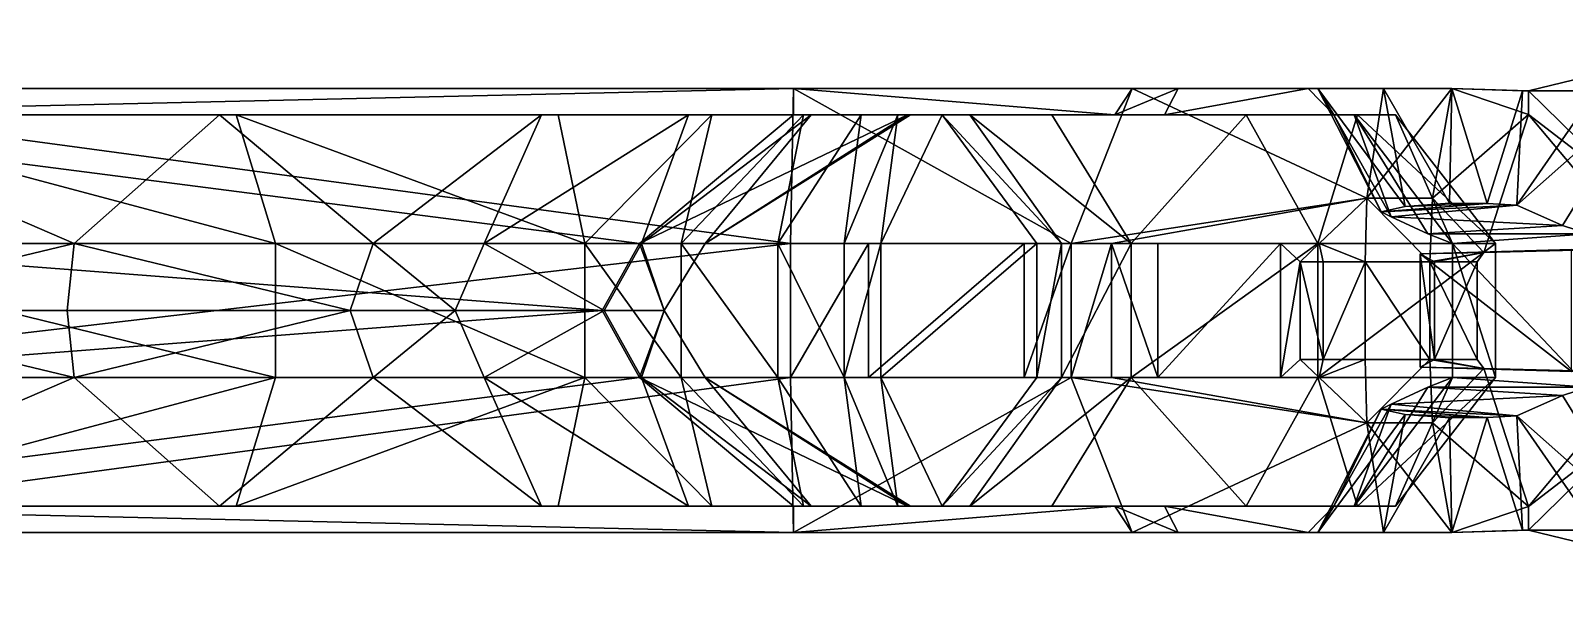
# Model space of a CAD drawing. Extents: x -4.92 to 4.89, y -0.62 to 0.62.
# Drawn here: x -3.84 to -2.76, y -0.197 to 0.197 of the extents above; entities that cross this region are included whole.
import ezdxf

# ---------------------------------------------------------------- set-up
doc = ezdxf.new("R2010")
doc.units = 0

msp = doc.modelspace()

# ---------------------------------------------------------------- linework, layer by layer
for points in [[(-2.738, 0.1548, 0.4859), (-2.7857, 0.1548, 0.5463), (-2.6116, 0.1971, 0.5463)], [(-2.6116, 0.1971, 0.5463), (-2.7857, 0.1548, 0.5463), (-2.7065, 0.0773, 0.6502)], [(-3.3029, 0.1563, 0.4656), (-4.1133, 0.1379, 0.4505), (-4.1133, 0.1563, 0.4656)], [(-4.1133, 0.1563, 0.4656), (-3.305, 0.0472, 0.5995), (-3.3029, 0.1563, 0.4656)], [(-3.3029, 0.1563, 0.4656), (-3.3029, 0.1379, 0.4505), (-4.1133, 0.1379, 0.4505)], [(-4.1133, 0.1563, 0.4656), (-4.1129, 0.0472, 0.5966), (-3.305, 0.0472, 0.5995)], [(-3.3029, 0.1563, 0.4656), (-3.305, 0.0472, 0.5995), (-3.1074, 0.0472, 0.6305)], [(-3.0767, 0.1379, 0.4523), (-3.3029, 0.1563, 0.4656), (-3.0646, 0.1563, 0.4674)], [(-3.3029, 0.1563, 0.4656), (-3.1074, 0.0472, 0.6305), (-3.0646, 0.1563, 0.4674)], [(-3.0767, 0.1379, 0.4523), (-3.3029, 0.1379, 0.4505), (-3.3029, 0.1563, 0.4656)], [(-2.8994, 0.0792, 0.5866), (-3.0646, 0.1563, 0.4674), (-3.1074, 0.0472, 0.6305)], [(-3.0767, 0.1379, 0.4523), (-3.0323, 0.1563, 0.4109), (-3.0418, 0.1379, 0.3968)], [(-3.0767, 0.1379, 0.4523), (-3.0646, 0.1563, 0.4674), (-3.0323, 0.1563, 0.4109)], [(-2.934, 0.1563, 0.4684), (-3.0323, 0.1563, 0.4109), (-3.0646, 0.1563, 0.4674)], [(-2.8994, 0.0792, 0.5866), (-2.8877, 0.1563, 0.5241), (-3.0646, 0.1563, 0.4674)], [(-2.8877, 0.1563, 0.5241), (-2.934, 0.1563, 0.4684), (-3.0646, 0.1563, 0.4674)], [(-3.0418, 0.1379, 0.3968), (-2.9407, 0.1563, 0.4126), (-2.9227, 0.1379, 0.3999)], [(-3.0418, 0.1379, 0.3968), (-3.0323, 0.1563, 0.4109), (-2.9407, 0.1563, 0.4126)], [(-2.934, 0.1563, 0.4684), (-2.9407, 0.1563, 0.4126), (-3.0323, 0.1563, 0.4109)], [(-2.9407, 0.1563, 0.4126), (-2.934, 0.1563, 0.4684), (-2.9227, 0.1379, 0.3999)], [(-2.934, 0.1563, 0.4684), (-2.8724, 0.0732, 0.4656), (-2.8893, 0.0694, 0.4352)], [(-2.934, 0.1563, 0.4684), (-2.8877, 0.1563, 0.5241), (-2.8724, 0.0732, 0.4656)], [(-2.9227, 0.1379, 0.3999), (-2.934, 0.1563, 0.4684), (-2.8893, 0.0694, 0.4352)], [(-2.8396, 0.1563, 0.5353), (-2.8994, 0.0792, 0.5866), (-2.8531, 0.0792, 0.6038)], [(-2.8396, 0.1563, 0.5353), (-2.8877, 0.1563, 0.5241), (-2.8994, 0.0792, 0.5866)], [(-2.8413, 0.0755, 0.4812), (-2.8877, 0.1563, 0.5241), (-2.8396, 0.1563, 0.5353)], [(-2.8413, 0.0755, 0.4812), (-2.8724, 0.0732, 0.4656), (-2.8877, 0.1563, 0.5241)], [(-2.7857, 0.1381, 0.5579), (-2.8396, 0.1563, 0.5353), (-2.8531, 0.0792, 0.6038)], [(-2.8396, 0.1563, 0.5353), (-2.8148, 0.0754, 0.4764), (-2.8413, 0.0755, 0.4812)], [(-2.7898, 0.1548, 0.5249), (-2.8396, 0.1563, 0.5353), (-2.7857, 0.1548, 0.5463)], [(-2.8396, 0.1563, 0.5353), (-2.7898, 0.1548, 0.5249), (-2.8148, 0.0754, 0.4764)], [(-2.7857, 0.1381, 0.5579), (-2.7857, 0.1548, 0.5463), (-2.8396, 0.1563, 0.5353)], [(-2.7939, 0.0743, 0.4629), (-2.8148, 0.0754, 0.4764), (-2.7898, 0.1548, 0.5249)], [(-2.7939, 0.0743, 0.4629), (-2.7898, 0.1548, 0.5249), (-2.738, 0.1548, 0.4859)], [(-2.703, 0.1548, 0.3491), (-2.7939, 0.0743, 0.4629), (-2.738, 0.1548, 0.4859)], [(-2.703, 0.1548, 0.3491), (-2.7617, 0.0599, 0.3299), (-2.7939, 0.0743, 0.4629)], [(-2.738, 0.1548, 0.4859), (-2.7898, 0.1548, 0.5249), (-2.7857, 0.1548, 0.5463)], [(-2.7857, 0.1381, 0.5579), (-2.7065, 0.0773, 0.6502), (-2.7857, 0.1548, 0.5463)], [(-2.703, 0.1548, 0.3491), (-2.7436, 0.054, 0.274), (-2.7617, 0.0599, 0.3299)], [(-3.3029, 0.1379, 0.4505), (-4.1133, 0.1379, 0.4029), (-4.1133, 0.1379, 0.4505)], [(-4.1133, 0.1379, 0.4029), (-3.4114, 0.0472, 0.2925), (-4.0517, 0.0472, 0.2925)], [(-3.3029, 0.1379, 0.4505), (-3.3029, 0.1379, 0.4029), (-4.1133, 0.1379, 0.4029)], [(-4.1133, 0.1379, 0.4029), (-3.3029, 0.1379, 0.4029), (-3.4114, 0.0472, 0.2925)], [(-3.6676, 0.0472, -0.4055), (-4.0526, 0.0472, -0.5729), (-4.0071, 0.1379, -0.445)], [(-3.7068, 0.1379, -0.3024), (-4.0071, 0.1379, -0.445), (-4.0188, 0.1379, -0.4109)], [(-3.8091, 0.0472, -0.235), (-4.0188, 0.1379, -0.4109), (-4.0118, 0.0472, -0.3063)], [(-3.8091, 0.0472, -0.235), (-3.7068, 0.1379, -0.3024), (-4.0188, 0.1379, -0.4109)], [(-3.6676, 0.0472, -0.4055), (-4.0071, 0.1379, -0.445), (-3.6952, 0.1379, -0.3303)], [(-3.7068, 0.1379, -0.3024), (-3.6952, 0.1379, -0.3303), (-4.0071, 0.1379, -0.445)], [(-3.5987, 0.0472, -0.1505), (-3.7068, 0.1379, -0.3024), (-3.8091, 0.0472, -0.235)], [(-3.4802, 0.1379, -0.2133), (-3.6952, 0.1379, -0.3303), (-3.7068, 0.1379, -0.3024)], [(-3.5987, 0.0472, -0.1505), (-3.4802, 0.1379, -0.2133), (-3.7068, 0.1379, -0.3024)], [(-3.4497, 0.0472, -0.3312), (-3.6952, 0.1379, -0.3303), (-3.4685, 0.1379, -0.2412)], [(-3.4802, 0.1379, -0.2133), (-3.4685, 0.1379, -0.2412), (-3.6952, 0.1379, -0.3303)], [(-3.4497, 0.0472, -0.3312), (-3.6676, 0.0472, -0.4055), (-3.6952, 0.1379, -0.3303)], [(-3.4802, 0.1379, -0.2133), (-3.5987, 0.0472, -0.1505), (-3.5206, 0.0472, -0.0808)], [(-3.4802, 0.1379, -0.2133), (-3.5206, 0.0472, -0.0808), (-3.3769, 0.1379, -0.0599)], [(-3.4099, 0.0472, 0.119), (-3.3769, 0.1379, -0.0599), (-3.5206, 0.0472, -0.0808)], [(-3.3604, 0.1379, -0.3139), (-3.4802, 0.1379, -0.2133), (-3.3769, 0.1379, -0.0599)], [(-3.3604, 0.1379, -0.3139), (-3.4685, 0.1379, -0.2412), (-3.4802, 0.1379, -0.2133)], [(-3.4497, 0.0472, -0.3312), (-3.4685, 0.1379, -0.2412), (-3.3604, 0.1379, -0.3139)], [(-3.4497, 0.0472, -0.3312), (-3.3604, 0.1379, -0.3139), (-3.3819, 0.0472, -0.3683)], [(-3.3029, 0.1379, 0.4029), (-3.2226, 0.1379, 0.3487), (-3.4114, 0.0472, 0.2925)], [(-3.3652, 0.0472, 0.2233), (-3.4114, 0.0472, 0.2925), (-3.2226, 0.1379, 0.3487)], [(-3.3652, 0.0472, 0.2233), (-3.2905, 0.1379, 0.1243), (-3.4099, 0.0472, 0.119)], [(-3.4099, 0.0472, 0.119), (-3.2905, 0.1379, 0.1243), (-3.3769, 0.1379, -0.0599)], [(-3.3819, 0.0472, -0.3683), (-3.2958, 0.1379, -0.4124), (-3.314, 0.0472, -0.4571)], [(-3.3819, 0.0472, -0.3683), (-3.3604, 0.1379, -0.3139), (-3.2958, 0.1379, -0.4124)], [(-2.9843, 0.1379, 0.0013), (-3.3769, 0.1379, -0.0599), (-3.2905, 0.1379, 0.1243)], [(-3.3604, 0.1379, -0.3139), (-3.3769, 0.1379, -0.0599), (-3.1211, 0.1379, -0.2563)], [(-2.9843, 0.1379, 0.0013), (-3.1211, 0.1379, -0.2563), (-3.3769, 0.1379, -0.0599)], [(-3.3652, 0.0472, 0.2233), (-3.2226, 0.1379, 0.3487), (-3.2207, 0.1379, 0.2944)], [(-3.3652, 0.0472, 0.2233), (-3.2207, 0.1379, 0.2944), (-3.2905, 0.1379, 0.1243)], [(-3.3604, 0.1379, -0.3139), (-3.1211, 0.1379, -0.2563), (-3.2958, 0.1379, -0.4124)], [(-3.314, 0.0472, -0.4571), (-3.2554, 0.1379, -0.4834), (-3.2672, 0.0472, -0.5734)], [(-3.314, 0.0472, -0.4571), (-3.2958, 0.1379, -0.4124), (-3.2554, 0.1379, -0.4834)], [(-3.2539, 0.1379, 0.3943), (-3.3029, 0.1379, 0.4505), (-3.0767, 0.1379, 0.4523)], [(-3.2539, 0.1379, 0.3943), (-3.3029, 0.1379, 0.4029), (-3.3029, 0.1379, 0.4505)], [(-3.3029, 0.1379, 0.4029), (-3.2539, 0.1379, 0.3943), (-3.2226, 0.1379, 0.3487)], [(-3.1788, 0.1379, -0.4584), (-3.2958, 0.1379, -0.4124), (-3.1211, 0.1379, -0.2563)], [(-3.1788, 0.1379, -0.4584), (-3.2554, 0.1379, -0.4834), (-3.2958, 0.1379, -0.4124)], [(-2.9843, 0.1379, 0.0013), (-3.2905, 0.1379, 0.1243), (-2.906, 0.1379, 0.1051)], [(-2.906, 0.1379, 0.1051), (-3.2905, 0.1379, 0.1243), (-3.2207, 0.1379, 0.2944)], [(-3.2672, 0.0472, -0.5734), (-3.2296, 0.1379, -0.4985), (-3.2414, 0.0472, -0.5885)], [(-3.2672, 0.0472, -0.5734), (-3.2554, 0.1379, -0.4834), (-3.2296, 0.1379, -0.4985)], [(-3.1983, 0.1379, -0.4872), (-3.2554, 0.1379, -0.4834), (-3.1788, 0.1379, -0.4584)], [(-3.1983, 0.1379, -0.4872), (-3.2296, 0.1379, -0.4985), (-3.2554, 0.1379, -0.4834)], [(-3.2226, 0.1379, 0.3487), (-3.2539, 0.1379, 0.3943), (-3.0767, 0.1379, 0.4523)], [(-3.2414, 0.0472, -0.5885), (-3.1983, 0.1379, -0.4872), (-3.1316, 0.0472, -0.5539)], [(-3.2414, 0.0472, -0.5885), (-3.2296, 0.1379, -0.4985), (-3.1983, 0.1379, -0.4872)], [(-3.2226, 0.1379, 0.3487), (-3.0767, 0.1379, 0.4523), (-3.0418, 0.1379, 0.3968)], [(-3.2207, 0.1379, 0.2944), (-3.2226, 0.1379, 0.3487), (-2.9084, 0.1379, 0.2874)], [(-2.9084, 0.1379, 0.2874), (-3.2226, 0.1379, 0.3487), (-3.0418, 0.1379, 0.3968)], [(-3.2207, 0.1379, 0.2944), (-2.9084, 0.1379, 0.2874), (-2.8793, 0.1379, 0.1596)], [(-2.906, 0.1379, 0.1051), (-3.2207, 0.1379, 0.2944), (-2.8793, 0.1379, 0.1596)], [(-3.1144, 0.0472, -0.5182), (-3.1983, 0.1379, -0.4872), (-3.1788, 0.1379, -0.4584)], [(-3.1144, 0.0472, -0.5182), (-3.1316, 0.0472, -0.5539), (-3.1983, 0.1379, -0.4872)], [(-3.0652, 0.0472, -0.2855), (-3.1788, 0.1379, -0.4584), (-3.1211, 0.1379, -0.2563)], [(-3.0652, 0.0472, -0.2855), (-3.1144, 0.0472, -0.5182), (-3.1788, 0.1379, -0.4584)], [(-3.0652, 0.0472, -0.2855), (-3.1211, 0.1379, -0.2563), (-2.9843, 0.1379, 0.0013)], [(-3.0652, 0.0472, -0.2855), (-2.9843, 0.1379, 0.0013), (-2.9338, 0.0472, -0.0227)], [(-2.9084, 0.1379, 0.2874), (-3.0418, 0.1379, 0.3968), (-2.9227, 0.1379, 0.3999)], [(-2.9338, 0.0472, -0.0227), (-2.9843, 0.1379, 0.0013), (-2.906, 0.1379, 0.1051)], [(-2.9338, 0.0472, -0.0227), (-2.906, 0.1379, 0.1051), (-2.8089, 0.0472, 0.1098)], [(-2.9227, 0.1379, 0.3999), (-2.8893, 0.0694, 0.4352), (-2.8823, 0.066, 0.4038)], [(-2.8823, 0.066, 0.4038), (-2.9084, 0.1379, 0.2874), (-2.9227, 0.1379, 0.3999)], [(-2.8392, 0.0472, 0.2294), (-2.9084, 0.1379, 0.2874), (-2.8566, 0.054, 0.2923)], [(-2.8823, 0.066, 0.4038), (-2.8566, 0.054, 0.2923), (-2.9084, 0.1379, 0.2874)], [(-2.8392, 0.0472, 0.2294), (-2.8793, 0.1379, 0.1596), (-2.9084, 0.1379, 0.2874)], [(-2.8089, 0.0472, 0.1098), (-2.906, 0.1379, 0.1051), (-2.8793, 0.1379, 0.1596)], [(-2.8392, 0.0472, 0.2294), (-2.8089, 0.0472, 0.1098), (-2.8793, 0.1379, 0.1596)], [(-2.7857, 0.1381, 0.5579), (-2.8531, 0.0792, 0.6038), (-2.817, 0.0409, 0.6296)], [(-2.7857, 0.1381, 0.5579), (-2.817, 0.0409, 0.6296), (-2.7064, 0.0437, 0.6521)], [(-2.7857, 0.1381, 0.5579), (-2.7064, 0.0437, 0.6521), (-2.7065, 0.0773, 0.6502)], [(-3.0792, 0.0472, 0.6324), (-2.8994, 0.0792, 0.5866), (-3.1074, 0.0472, 0.6305)], [(-3.0792, 0.0472, 0.6324), (-2.933, 0.0472, 0.595), (-2.8994, 0.0792, 0.5866)], [(-2.9006, 0.0344, 0.5894), (-2.8994, 0.0792, 0.5866), (-2.933, 0.0472, 0.595)], [(-2.8551, 0.0344, 0.605), (-2.8994, 0.0792, 0.5866), (-2.9006, 0.0344, 0.5894)], [(-2.8551, 0.0344, 0.605), (-2.8531, 0.0792, 0.6038), (-2.8994, 0.0792, 0.5866)], [(-2.8551, 0.0344, 0.605), (-2.817, 0.0409, 0.6296), (-2.8531, 0.0792, 0.6038)], [(-2.8893, 0.0694, 0.4352), (-2.8148, 0.0754, 0.4764), (-2.7939, 0.0743, 0.4629)], [(-2.8148, 0.0754, 0.4764), (-2.8893, 0.0694, 0.4352), (-2.8724, 0.0732, 0.4656)], [(-2.8893, 0.0694, 0.4352), (-2.7939, 0.0743, 0.4629), (-2.8823, 0.066, 0.4038)], [(-2.8823, 0.066, 0.4038), (-2.7939, 0.0743, 0.4629), (-2.7617, 0.0599, 0.3299)], [(-2.8823, 0.066, 0.4038), (-2.7617, 0.0599, 0.3299), (-2.8566, 0.054, 0.2923)], [(-2.8148, 0.0754, 0.4764), (-2.8724, 0.0732, 0.4656), (-2.8413, 0.0755, 0.4812)], [(-2.7436, 0.054, 0.274), (-2.8566, 0.054, 0.2923), (-2.7617, 0.0599, 0.3299)], [(-3.305, 0.0472, 0.5995), (-4.1129, -0.0472, 0.5966), (-3.305, -0.0472, 0.5995)], [(-3.305, 0.0472, 0.5995), (-4.1129, 0.0472, 0.5966), (-4.1129, -0.0472, 0.5966)], [(-4.0526, 0.0472, -0.5729), (-3.6676, -0.0472, -0.4055), (-4.0526, -0.0472, -0.5729)], [(-4.0526, 0.0472, -0.5729), (-3.6676, 0.0472, -0.4055), (-3.6676, -0.0472, -0.4055)], [(-4.0517, 0.0472, 0.2925), (-3.4376, 0, 0.277), (-4.0439, 0, 0.277)], [(-4.0517, 0.0472, 0.2925), (-3.4114, 0.0472, 0.2925), (-3.4376, 0, 0.277)], [(-3.8091, 0.0472, -0.235), (-4.0118, 0.0472, -0.3063), (-4.0061, 0, -0.29)], [(-3.8091, 0.0472, -0.235), (-4.0061, 0, -0.29), (-3.8142, 0, -0.2225)], [(-3.615, 0, -0.1425), (-3.8091, 0.0472, -0.235), (-3.8142, 0, -0.2225)], [(-3.615, 0, -0.1425), (-3.5987, 0.0472, -0.1505), (-3.8091, 0.0472, -0.235)], [(-3.6676, 0.0472, -0.4055), (-3.4497, -0.0472, -0.3312), (-3.6676, -0.0472, -0.4055)], [(-3.6676, 0.0472, -0.4055), (-3.4497, 0.0472, -0.3312), (-3.4497, -0.0472, -0.3312)], [(-3.5987, 0.0472, -0.1505), (-3.615, 0, -0.1425), (-3.5411, 0, -0.0765)], [(-3.5987, 0.0472, -0.1505), (-3.5411, 0, -0.0765), (-3.5206, 0.0472, -0.0808)], [(-3.5206, 0.0472, -0.0808), (-3.5411, 0, -0.0765), (-3.4362, 0, 0.1127)], [(-3.5206, 0.0472, -0.0808), (-3.4362, 0, 0.1127), (-3.4099, 0.0472, 0.119)], [(-3.4497, 0.0472, -0.3312), (-3.3819, -0.0472, -0.3683), (-3.4497, -0.0472, -0.3312)], [(-3.4497, 0.0472, -0.3312), (-3.3819, 0.0472, -0.3683), (-3.3819, -0.0472, -0.3683)], [(-3.3939, 0, 0.2115), (-3.4376, 0, 0.277), (-3.4114, 0.0472, 0.2925)], [(-3.4099, 0.0472, 0.119), (-3.4362, 0, 0.1127), (-3.3939, 0, 0.2115)], [(-3.3939, 0, 0.2115), (-3.4114, 0.0472, 0.2925), (-3.3652, 0.0472, 0.2233)], [(-3.4099, 0.0472, 0.119), (-3.3939, 0, 0.2115), (-3.3652, 0.0472, 0.2233)], [(-3.3819, 0.0472, -0.3683), (-3.314, -0.0472, -0.4571), (-3.3819, -0.0472, -0.3683)], [(-3.3819, 0.0472, -0.3683), (-3.314, 0.0472, -0.4571), (-3.314, -0.0472, -0.4571)], [(-3.314, 0.0472, -0.4571), (-3.2672, -0.0472, -0.5734), (-3.314, -0.0472, -0.4571)], [(-3.314, 0.0472, -0.4571), (-3.2672, 0.0472, -0.5734), (-3.2672, -0.0472, -0.5734)], [(-3.2502, 0.0472, 0.6474), (-3.305, -0.0472, 0.5995), (-3.2502, -0.0472, 0.6474)], [(-3.2502, 0.0472, 0.6474), (-3.1074, 0.0472, 0.6305), (-3.305, 0.0472, 0.5995)], [(-3.2502, 0.0472, 0.6474), (-3.305, 0.0472, 0.5995), (-3.305, -0.0472, 0.5995)], [(-3.2414, 0.0472, -0.5885), (-3.2672, -0.0472, -0.5734), (-3.2672, 0.0472, -0.5734)], [(-3.2414, 0.0472, -0.5885), (-3.2414, -0.0472, -0.5885), (-3.2672, -0.0472, -0.5734)], [(-3.1405, 0.0472, 0.645), (-3.2502, -0.0472, 0.6474), (-3.1405, -0.0472, 0.645)], [(-3.1405, 0.0472, 0.645), (-3.2502, 0.0472, 0.6474), (-3.2502, -0.0472, 0.6474)], [(-3.2502, 0.0472, 0.6474), (-3.1405, 0.0472, 0.645), (-3.1074, 0.0472, 0.6305)], [(-3.1316, 0.0472, -0.5539), (-3.2414, -0.0472, -0.5885), (-3.2414, 0.0472, -0.5885)], [(-3.1316, 0.0472, -0.5539), (-3.1316, -0.0472, -0.5539), (-3.2414, -0.0472, -0.5885)], [(-3.1074, 0.0472, 0.6305), (-3.1405, -0.0472, 0.645), (-3.1074, -0.0472, 0.6305)], [(-3.1074, 0.0472, 0.6305), (-3.1405, 0.0472, 0.645), (-3.1405, -0.0472, 0.645)], [(-3.1144, 0.0472, -0.5182), (-3.1316, -0.0472, -0.5539), (-3.1316, 0.0472, -0.5539)], [(-3.1144, 0.0472, -0.5182), (-3.1144, -0.0472, -0.5182), (-3.1316, -0.0472, -0.5539)], [(-3.0652, 0.0472, -0.2855), (-3.1144, -0.0472, -0.5182), (-3.1144, 0.0472, -0.5182)], [(-3.0652, 0.0472, -0.2855), (-3.0652, -0.0472, -0.2855), (-3.1144, -0.0472, -0.5182)], [(-3.0792, 0.0472, 0.6324), (-3.1074, -0.0472, 0.6305), (-3.0792, -0.0472, 0.6324)], [(-3.0792, 0.0472, 0.6324), (-3.1074, 0.0472, 0.6305), (-3.1074, -0.0472, 0.6305)], [(-3.0792, 0.0472, 0.6324), (-2.9603, 0.0472, 0.6559), (-2.933, 0.0472, 0.595)], [(-3.0466, -0.0472, 0.6565), (-3.0792, 0.0472, 0.6324), (-3.0792, -0.0472, 0.6324)], [(-3.0792, 0.0472, 0.6324), (-3.0466, 0.0472, 0.6565), (-2.9603, 0.0472, 0.6559)], [(-3.0466, -0.0472, 0.6565), (-3.0466, 0.0472, 0.6565), (-3.0792, 0.0472, 0.6324)], [(-2.9338, 0.0472, -0.0227), (-3.0652, -0.0472, -0.2855), (-3.0652, 0.0472, -0.2855)], [(-2.9338, 0.0472, -0.0227), (-2.9338, -0.0472, -0.0227), (-3.0652, -0.0472, -0.2855)], [(-2.9603, 0.0472, 0.6559), (-3.0466, -0.0472, 0.6565), (-2.9603, -0.0472, 0.6559)], [(-2.9603, 0.0472, 0.6559), (-3.0466, 0.0472, 0.6565), (-3.0466, -0.0472, 0.6565)], [(-2.9463, 0.0344, 0.649), (-2.933, 0.0472, 0.595), (-2.9603, 0.0472, 0.6559)], [(-2.9463, 0.0344, 0.649), (-2.9603, 0.0472, 0.6559), (-2.9603, -0.0472, 0.6559)], [(-2.9463, 0.0344, 0.649), (-2.9301, 0.0344, 0.5977), (-2.933, 0.0472, 0.595)], [(-2.8089, 0.0472, 0.1098), (-2.9338, -0.0472, -0.0227), (-2.9338, 0.0472, -0.0227)], [(-2.8089, 0.0472, 0.1098), (-2.8089, -0.0472, 0.1098), (-2.9338, -0.0472, -0.0227)], [(-2.9006, 0.0344, 0.5894), (-2.933, 0.0472, 0.595), (-2.9301, 0.0344, 0.5977)], [(-2.7436, 0.054, 0.274), (-2.8392, 0.0472, 0.2294), (-2.8566, 0.054, 0.2923)], [(-2.7436, -0.054, 0.274), (-2.8392, 0.0472, 0.2294), (-2.7436, 0.054, 0.274)], [(-2.8089, -0.0472, 0.1098), (-2.8392, 0.0472, 0.2294), (-2.8392, -0.0472, 0.2294)], [(-2.8089, -0.0472, 0.1098), (-2.8089, 0.0472, 0.1098), (-2.8392, 0.0472, 0.2294)], [(-2.7436, -0.054, 0.274), (-2.8392, -0.0472, 0.2294), (-2.8392, 0.0472, 0.2294)], [(-2.817, 0.0409, 0.6296), (-2.7554, 0.043, 0.7663), (-2.7064, 0.0437, 0.6521)], [(-2.9463, 0.0344, 0.649), (-2.9603, -0.0472, 0.6559), (-2.9463, -0.0344, 0.649)], [(-2.9301, -0.0344, 0.5977), (-2.9463, 0.0344, 0.649), (-2.9463, -0.0344, 0.649)], [(-2.9301, -0.0344, 0.5977), (-2.9301, 0.0344, 0.5977), (-2.9463, 0.0344, 0.649)], [(-2.9301, -0.0344, 0.5977), (-2.9006, 0.0344, 0.5894), (-2.9301, 0.0344, 0.5977)], [(-2.9301, -0.0344, 0.5977), (-2.9006, -0.0344, 0.5894), (-2.9006, 0.0344, 0.5894)], [(-2.9006, 0.0344, 0.5894), (-2.8551, -0.0344, 0.605), (-2.8551, 0.0344, 0.605)], [(-2.9006, 0.0344, 0.5894), (-2.9006, -0.0344, 0.5894), (-2.8551, -0.0344, 0.605)], [(-2.7554, -0.043, 0.7663), (-2.7554, 0.043, 0.7663), (-2.8619, 0.04, 0.6789)], [(-2.817, 0.0409, 0.6296), (-2.8619, 0.04, 0.6789), (-2.7554, 0.043, 0.7663)], [(-2.817, 0.0409, 0.6296), (-2.8519, 0.0344, 0.6633), (-2.8619, 0.04, 0.6789)], [(-2.7554, -0.043, 0.7663), (-2.8619, 0.04, 0.6789), (-2.8619, -0.04, 0.6789)], [(-2.8519, -0.0344, 0.6633), (-2.8619, 0.04, 0.6789), (-2.8519, 0.0344, 0.6633)], [(-2.8519, -0.0344, 0.6633), (-2.8619, -0.04, 0.6789), (-2.8619, 0.04, 0.6789)], [(-2.8551, 0.0344, 0.605), (-2.8218, 0.0344, 0.6293), (-2.817, 0.0409, 0.6296)], [(-2.8218, -0.0344, 0.6293), (-2.8551, 0.0344, 0.605), (-2.8551, -0.0344, 0.605)], [(-2.8218, -0.0344, 0.6293), (-2.8218, 0.0344, 0.6293), (-2.8551, 0.0344, 0.605)], [(-2.817, 0.0409, 0.6296), (-2.8218, 0.0344, 0.6293), (-2.8519, 0.0344, 0.6633)], [(-2.8519, -0.0344, 0.6633), (-2.8218, 0.0344, 0.6293), (-2.8218, -0.0344, 0.6293)], [(-2.8519, -0.0344, 0.6633), (-2.8519, 0.0344, 0.6633), (-2.8218, 0.0344, 0.6293)], [(-3.4376, 0, 0.277), (-4.0517, -0.0472, 0.2925), (-4.0439, 0, 0.277)], [(-3.4376, 0, 0.277), (-3.4114, -0.0472, 0.2925), (-4.0517, -0.0472, 0.2925)], [(-4.0061, 0, -0.29), (-4.0118, -0.0472, -0.3063), (-3.8091, -0.0472, -0.235)], [(-4.0061, 0, -0.29), (-3.8091, -0.0472, -0.235), (-3.8142, 0, -0.2225)], [(-3.615, 0, -0.1425), (-3.8142, 0, -0.2225), (-3.8091, -0.0472, -0.235)], [(-3.615, 0, -0.1425), (-3.8091, -0.0472, -0.235), (-3.5987, -0.0472, -0.1505)], [(-3.5987, -0.0472, -0.1505), (-3.5411, 0, -0.0765), (-3.615, 0, -0.1425)], [(-3.5987, -0.0472, -0.1505), (-3.5206, -0.0472, -0.0808), (-3.5411, 0, -0.0765)], [(-3.5206, -0.0472, -0.0808), (-3.4362, 0, 0.1127), (-3.5411, 0, -0.0765)], [(-3.5206, -0.0472, -0.0808), (-3.4099, -0.0472, 0.119), (-3.4362, 0, 0.1127)], [(-3.4114, -0.0472, 0.2925), (-3.4376, 0, 0.277), (-3.3939, 0, 0.2115)], [(-3.4099, -0.0472, 0.119), (-3.3939, 0, 0.2115), (-3.4362, 0, 0.1127)], [(-3.4114, -0.0472, 0.2925), (-3.3939, 0, 0.2115), (-3.3652, -0.0472, 0.2233)], [(-3.4099, -0.0472, 0.119), (-3.3652, -0.0472, 0.2233), (-3.3939, 0, 0.2115)], [(-2.933, -0.0472, 0.595), (-2.9463, -0.0344, 0.649), (-2.9603, -0.0472, 0.6559)], [(-2.933, -0.0472, 0.595), (-2.9301, -0.0344, 0.5977), (-2.9463, -0.0344, 0.649)], [(-2.9006, -0.0344, 0.5894), (-2.933, -0.0472, 0.595), (-2.8994, -0.0792, 0.5866)], [(-2.9006, -0.0344, 0.5894), (-2.9301, -0.0344, 0.5977), (-2.933, -0.0472, 0.595)], [(-2.8551, -0.0344, 0.605), (-2.9006, -0.0344, 0.5894), (-2.8994, -0.0792, 0.5866)], [(-2.8551, -0.0344, 0.605), (-2.8994, -0.0792, 0.5866), (-2.8531, -0.0792, 0.6038)], [(-2.817, -0.0409, 0.6296), (-2.8619, -0.04, 0.6789), (-2.8519, -0.0344, 0.6633)], [(-2.7554, -0.043, 0.7663), (-2.8619, -0.04, 0.6789), (-2.817, -0.0409, 0.6296)], [(-2.817, -0.0409, 0.6296), (-2.8551, -0.0344, 0.605), (-2.8531, -0.0792, 0.6038)], [(-2.817, -0.0409, 0.6296), (-2.8218, -0.0344, 0.6293), (-2.8551, -0.0344, 0.605)], [(-2.7857, -0.1381, 0.5579), (-2.817, -0.0409, 0.6296), (-2.8531, -0.0792, 0.6038)], [(-2.817, -0.0409, 0.6296), (-2.8519, -0.0344, 0.6633), (-2.8218, -0.0344, 0.6293)], [(-2.7554, -0.043, 0.7663), (-2.817, -0.0409, 0.6296), (-2.7064, -0.0437, 0.6521)], [(-2.7857, -0.1381, 0.5579), (-2.7064, -0.0437, 0.6521), (-2.817, -0.0409, 0.6296)], [(-3.4114, -0.0472, 0.2925), (-4.1133, -0.1379, 0.4029), (-4.0517, -0.0472, 0.2925)], [(-3.305, -0.0472, 0.5995), (-4.1133, -0.1563, 0.4656), (-3.3029, -0.1563, 0.4656)], [(-3.4114, -0.0472, 0.2925), (-3.3029, -0.1379, 0.4029), (-4.1133, -0.1379, 0.4029)], [(-3.305, -0.0472, 0.5995), (-4.1129, -0.0472, 0.5966), (-4.1133, -0.1563, 0.4656)], [(-3.6676, -0.0472, -0.4055), (-4.0071, -0.1379, -0.445), (-4.0526, -0.0472, -0.5729)], [(-3.8091, -0.0472, -0.235), (-4.0188, -0.1379, -0.4109), (-3.7068, -0.1379, -0.3024)], [(-3.8091, -0.0472, -0.235), (-4.0118, -0.0472, -0.3063), (-4.0188, -0.1379, -0.4109)], [(-3.6676, -0.0472, -0.4055), (-3.6952, -0.1379, -0.3303), (-4.0071, -0.1379, -0.445)], [(-3.5987, -0.0472, -0.1505), (-3.8091, -0.0472, -0.235), (-3.7068, -0.1379, -0.3024)], [(-3.5987, -0.0472, -0.1505), (-3.7068, -0.1379, -0.3024), (-3.4802, -0.1379, -0.2133)], [(-3.4497, -0.0472, -0.3312), (-3.6952, -0.1379, -0.3303), (-3.6676, -0.0472, -0.4055)], [(-3.4497, -0.0472, -0.3312), (-3.4685, -0.1379, -0.2412), (-3.6952, -0.1379, -0.3303)], [(-3.4802, -0.1379, -0.2133), (-3.5206, -0.0472, -0.0808), (-3.5987, -0.0472, -0.1505)], [(-3.3769, -0.1379, -0.0599), (-3.4099, -0.0472, 0.119), (-3.5206, -0.0472, -0.0808)], [(-3.4802, -0.1379, -0.2133), (-3.3769, -0.1379, -0.0599), (-3.5206, -0.0472, -0.0808)], [(-3.3604, -0.1379, -0.3139), (-3.4685, -0.1379, -0.2412), (-3.4497, -0.0472, -0.3312)], [(-3.3604, -0.1379, -0.3139), (-3.4497, -0.0472, -0.3312), (-3.3819, -0.0472, -0.3683)], [(-3.3652, -0.0472, 0.2233), (-3.2226, -0.1379, 0.3487), (-3.4114, -0.0472, 0.2925)], [(-3.2226, -0.1379, 0.3487), (-3.3029, -0.1379, 0.4029), (-3.4114, -0.0472, 0.2925)], [(-3.2905, -0.1379, 0.1243), (-3.3652, -0.0472, 0.2233), (-3.4099, -0.0472, 0.119)], [(-3.3769, -0.1379, -0.0599), (-3.2905, -0.1379, 0.1243), (-3.4099, -0.0472, 0.119)], [(-3.2958, -0.1379, -0.4124), (-3.3819, -0.0472, -0.3683), (-3.314, -0.0472, -0.4571)], [(-3.2958, -0.1379, -0.4124), (-3.3604, -0.1379, -0.3139), (-3.3819, -0.0472, -0.3683)], [(-3.2905, -0.1379, 0.1243), (-3.2207, -0.1379, 0.2944), (-3.3652, -0.0472, 0.2233)], [(-3.3652, -0.0472, 0.2233), (-3.2207, -0.1379, 0.2944), (-3.2226, -0.1379, 0.3487)], [(-3.314, -0.0472, -0.4571), (-3.2554, -0.1379, -0.4834), (-3.2958, -0.1379, -0.4124)], [(-3.314, -0.0472, -0.4571), (-3.2672, -0.0472, -0.5734), (-3.2554, -0.1379, -0.4834)], [(-3.1074, -0.0472, 0.6305), (-3.2502, -0.0472, 0.6474), (-3.305, -0.0472, 0.5995)], [(-3.1074, -0.0472, 0.6305), (-3.305, -0.0472, 0.5995), (-3.3029, -0.1563, 0.4656)], [(-3.1074, -0.0472, 0.6305), (-3.3029, -0.1563, 0.4656), (-3.0646, -0.1563, 0.4674)], [(-3.2296, -0.1379, -0.4985), (-3.2672, -0.0472, -0.5734), (-3.2414, -0.0472, -0.5885)], [(-3.2296, -0.1379, -0.4985), (-3.2554, -0.1379, -0.4834), (-3.2672, -0.0472, -0.5734)], [(-3.1074, -0.0472, 0.6305), (-3.1405, -0.0472, 0.645), (-3.2502, -0.0472, 0.6474)], [(-3.1983, -0.1379, -0.4872), (-3.2414, -0.0472, -0.5885), (-3.1316, -0.0472, -0.5539)], [(-3.1983, -0.1379, -0.4872), (-3.2296, -0.1379, -0.4985), (-3.2414, -0.0472, -0.5885)], [(-3.1144, -0.0472, -0.5182), (-3.1983, -0.1379, -0.4872), (-3.1316, -0.0472, -0.5539)], [(-3.1144, -0.0472, -0.5182), (-3.1788, -0.1379, -0.4584), (-3.1983, -0.1379, -0.4872)], [(-3.0652, -0.0472, -0.2855), (-3.1788, -0.1379, -0.4584), (-3.1144, -0.0472, -0.5182)], [(-3.0652, -0.0472, -0.2855), (-3.1211, -0.1379, -0.2563), (-3.1788, -0.1379, -0.4584)], [(-2.9843, -0.1379, 0.0013), (-3.1211, -0.1379, -0.2563), (-3.0652, -0.0472, -0.2855)], [(-3.0646, -0.1563, 0.4674), (-2.8994, -0.0792, 0.5866), (-3.1074, -0.0472, 0.6305)], [(-2.8994, -0.0792, 0.5866), (-3.0792, -0.0472, 0.6324), (-3.1074, -0.0472, 0.6305)], [(-2.9603, -0.0472, 0.6559), (-3.0792, -0.0472, 0.6324), (-2.933, -0.0472, 0.595)], [(-2.8994, -0.0792, 0.5866), (-2.933, -0.0472, 0.595), (-3.0792, -0.0472, 0.6324)], [(-2.9603, -0.0472, 0.6559), (-3.0466, -0.0472, 0.6565), (-3.0792, -0.0472, 0.6324)], [(-2.9843, -0.1379, 0.0013), (-3.0652, -0.0472, -0.2855), (-2.9338, -0.0472, -0.0227)], [(-2.906, -0.1379, 0.1051), (-2.9843, -0.1379, 0.0013), (-2.9338, -0.0472, -0.0227)], [(-2.906, -0.1379, 0.1051), (-2.9338, -0.0472, -0.0227), (-2.8089, -0.0472, 0.1098)], [(-2.9084, -0.1379, 0.2874), (-2.8392, -0.0472, 0.2294), (-2.8566, -0.054, 0.2923)], [(-2.9084, -0.1379, 0.2874), (-2.8793, -0.1379, 0.1596), (-2.8392, -0.0472, 0.2294)], [(-2.8823, -0.066, 0.4038), (-2.9084, -0.1379, 0.2874), (-2.8566, -0.054, 0.2923)], [(-2.8793, -0.1379, 0.1596), (-2.906, -0.1379, 0.1051), (-2.8089, -0.0472, 0.1098)], [(-2.7617, -0.0599, 0.3299), (-2.8823, -0.066, 0.4038), (-2.8566, -0.054, 0.2923)], [(-2.8392, -0.0472, 0.2294), (-2.8793, -0.1379, 0.1596), (-2.8089, -0.0472, 0.1098)], [(-2.7436, -0.054, 0.274), (-2.8566, -0.054, 0.2923), (-2.8392, -0.0472, 0.2294)], [(-2.7436, -0.054, 0.274), (-2.7617, -0.0599, 0.3299), (-2.8566, -0.054, 0.2923)], [(-2.7857, -0.1381, 0.5579), (-2.7065, -0.0773, 0.6502), (-2.7064, -0.0437, 0.6521)], [(-2.703, -0.1548, 0.3491), (-2.7617, -0.0599, 0.3299), (-2.7436, -0.054, 0.274)], [(-2.7617, -0.0599, 0.3299), (-2.7939, -0.0743, 0.4629), (-2.8823, -0.066, 0.4038)], [(-2.703, -0.1548, 0.3491), (-2.7939, -0.0743, 0.4629), (-2.7617, -0.0599, 0.3299)], [(-2.8724, -0.0732, 0.4656), (-2.934, -0.1563, 0.4684), (-2.8893, -0.0694, 0.4352)], [(-2.9227, -0.1379, 0.3999), (-2.8893, -0.0694, 0.4352), (-2.934, -0.1563, 0.4684)], [(-2.8724, -0.0732, 0.4656), (-2.8877, -0.1563, 0.5241), (-2.934, -0.1563, 0.4684)], [(-2.9227, -0.1379, 0.3999), (-2.8823, -0.066, 0.4038), (-2.8893, -0.0694, 0.4352)], [(-2.8823, -0.066, 0.4038), (-2.9227, -0.1379, 0.3999), (-2.9084, -0.1379, 0.2874)], [(-2.7939, -0.0743, 0.4629), (-2.8893, -0.0694, 0.4352), (-2.8823, -0.066, 0.4038)], [(-2.8148, -0.0754, 0.4764), (-2.8724, -0.0732, 0.4656), (-2.8893, -0.0694, 0.4352)], [(-2.7939, -0.0743, 0.4629), (-2.8148, -0.0754, 0.4764), (-2.8893, -0.0694, 0.4352)], [(-2.8413, -0.0755, 0.4812), (-2.8877, -0.1563, 0.5241), (-2.8724, -0.0732, 0.4656)], [(-2.8413, -0.0755, 0.4812), (-2.8396, -0.1563, 0.5353), (-2.8877, -0.1563, 0.5241)], [(-2.8148, -0.0754, 0.4764), (-2.8413, -0.0755, 0.4812), (-2.8724, -0.0732, 0.4656)], [(-2.8148, -0.0754, 0.4764), (-2.8396, -0.1563, 0.5353), (-2.8413, -0.0755, 0.4812)], [(-2.8148, -0.0754, 0.4764), (-2.7898, -0.1548, 0.5249), (-2.8396, -0.1563, 0.5353)], [(-2.7898, -0.1548, 0.5249), (-2.8148, -0.0754, 0.4764), (-2.7939, -0.0743, 0.4629)], [(-2.7898, -0.1548, 0.5249), (-2.7939, -0.0743, 0.4629), (-2.738, -0.1548, 0.4859)], [(-2.703, -0.1548, 0.3491), (-2.738, -0.1548, 0.4859), (-2.7939, -0.0743, 0.4629)], [(-2.8994, -0.0792, 0.5866), (-3.0646, -0.1563, 0.4674), (-2.8877, -0.1563, 0.5241)], [(-2.8994, -0.0792, 0.5866), (-2.8396, -0.1563, 0.5353), (-2.8531, -0.0792, 0.6038)], [(-2.8994, -0.0792, 0.5866), (-2.8877, -0.1563, 0.5241), (-2.8396, -0.1563, 0.5353)], [(-2.7857, -0.1381, 0.5579), (-2.8531, -0.0792, 0.6038), (-2.8396, -0.1563, 0.5353)], [(-2.7065, -0.0773, 0.6502), (-2.7857, -0.1548, 0.5463), (-2.6116, -0.1971, 0.5463)], [(-2.7857, -0.1381, 0.5579), (-2.7857, -0.1548, 0.5463), (-2.7065, -0.0773, 0.6502)], [(-4.1133, -0.1379, 0.4029), (-3.3029, -0.1379, 0.4505), (-4.1133, -0.1379, 0.4505)], [(-4.1133, -0.1379, 0.4505), (-3.3029, -0.1563, 0.4656), (-4.1133, -0.1563, 0.4656)], [(-4.1133, -0.1379, 0.4029), (-3.3029, -0.1379, 0.4029), (-3.3029, -0.1379, 0.4505)], [(-4.1133, -0.1379, 0.4505), (-3.3029, -0.1379, 0.4505), (-3.3029, -0.1563, 0.4656)], [(-3.7068, -0.1379, -0.3024), (-4.0188, -0.1379, -0.4109), (-4.0071, -0.1379, -0.445)], [(-3.7068, -0.1379, -0.3024), (-4.0071, -0.1379, -0.445), (-3.6952, -0.1379, -0.3303)], [(-3.4802, -0.1379, -0.2133), (-3.7068, -0.1379, -0.3024), (-3.6952, -0.1379, -0.3303)], [(-3.4802, -0.1379, -0.2133), (-3.6952, -0.1379, -0.3303), (-3.4685, -0.1379, -0.2412)], [(-3.3604, -0.1379, -0.3139), (-3.4802, -0.1379, -0.2133), (-3.4685, -0.1379, -0.2412)], [(-3.3604, -0.1379, -0.3139), (-3.3769, -0.1379, -0.0599), (-3.4802, -0.1379, -0.2133)], [(-2.9843, -0.1379, 0.0013), (-3.3769, -0.1379, -0.0599), (-3.1211, -0.1379, -0.2563)], [(-3.1211, -0.1379, -0.2563), (-3.3769, -0.1379, -0.0599), (-3.3604, -0.1379, -0.3139)], [(-2.9843, -0.1379, 0.0013), (-3.2905, -0.1379, 0.1243), (-3.3769, -0.1379, -0.0599)], [(-3.1211, -0.1379, -0.2563), (-3.3604, -0.1379, -0.3139), (-3.2958, -0.1379, -0.4124)], [(-3.0767, -0.1379, 0.4523), (-3.3029, -0.1563, 0.4656), (-3.3029, -0.1379, 0.4505)], [(-3.2539, -0.1379, 0.3943), (-3.3029, -0.1379, 0.4505), (-3.3029, -0.1379, 0.4029)], [(-3.0767, -0.1379, 0.4523), (-3.0646, -0.1563, 0.4674), (-3.3029, -0.1563, 0.4656)], [(-3.2539, -0.1379, 0.3943), (-3.0767, -0.1379, 0.4523), (-3.3029, -0.1379, 0.4505)], [(-3.2226, -0.1379, 0.3487), (-3.2539, -0.1379, 0.3943), (-3.3029, -0.1379, 0.4029)], [(-3.2958, -0.1379, -0.4124), (-3.1788, -0.1379, -0.4584), (-3.1211, -0.1379, -0.2563)], [(-3.2958, -0.1379, -0.4124), (-3.2554, -0.1379, -0.4834), (-3.1788, -0.1379, -0.4584)], [(-2.906, -0.1379, 0.1051), (-3.2207, -0.1379, 0.2944), (-3.2905, -0.1379, 0.1243)], [(-2.9843, -0.1379, 0.0013), (-2.906, -0.1379, 0.1051), (-3.2905, -0.1379, 0.1243)], [(-3.2554, -0.1379, -0.4834), (-3.1983, -0.1379, -0.4872), (-3.1788, -0.1379, -0.4584)], [(-3.2554, -0.1379, -0.4834), (-3.2296, -0.1379, -0.4985), (-3.1983, -0.1379, -0.4872)], [(-3.2226, -0.1379, 0.3487), (-3.0767, -0.1379, 0.4523), (-3.2539, -0.1379, 0.3943)], [(-2.9084, -0.1379, 0.2874), (-3.0418, -0.1379, 0.3968), (-3.2226, -0.1379, 0.3487)], [(-2.9084, -0.1379, 0.2874), (-3.2226, -0.1379, 0.3487), (-3.2207, -0.1379, 0.2944)], [(-3.2226, -0.1379, 0.3487), (-3.0418, -0.1379, 0.3968), (-3.0767, -0.1379, 0.4523)], [(-2.9084, -0.1379, 0.2874), (-3.2207, -0.1379, 0.2944), (-2.8793, -0.1379, 0.1596)], [(-2.906, -0.1379, 0.1051), (-2.8793, -0.1379, 0.1596), (-3.2207, -0.1379, 0.2944)], [(-3.0323, -0.1563, 0.4109), (-3.0767, -0.1379, 0.4523), (-3.0418, -0.1379, 0.3968)], [(-3.0323, -0.1563, 0.4109), (-3.0646, -0.1563, 0.4674), (-3.0767, -0.1379, 0.4523)], [(-2.9407, -0.1563, 0.4126), (-3.0418, -0.1379, 0.3968), (-2.9227, -0.1379, 0.3999)], [(-2.9407, -0.1563, 0.4126), (-3.0323, -0.1563, 0.4109), (-3.0418, -0.1379, 0.3968)], [(-2.9084, -0.1379, 0.2874), (-2.9227, -0.1379, 0.3999), (-3.0418, -0.1379, 0.3968)], [(-2.9407, -0.1563, 0.4126), (-2.9227, -0.1379, 0.3999), (-2.934, -0.1563, 0.4684)], [(-2.7857, -0.1381, 0.5579), (-2.8396, -0.1563, 0.5353), (-2.7857, -0.1548, 0.5463)], [(-3.0646, -0.1563, 0.4674), (-2.934, -0.1563, 0.4684), (-2.8877, -0.1563, 0.5241)], [(-2.934, -0.1563, 0.4684), (-3.0646, -0.1563, 0.4674), (-3.0323, -0.1563, 0.4109)], [(-2.934, -0.1563, 0.4684), (-3.0323, -0.1563, 0.4109), (-2.9407, -0.1563, 0.4126)], [(-2.7898, -0.1548, 0.5249), (-2.7857, -0.1548, 0.5463), (-2.8396, -0.1563, 0.5353)], [(-2.7857, -0.1548, 0.5463), (-2.7898, -0.1548, 0.5249), (-2.738, -0.1548, 0.4859)], [(-2.7857, -0.1548, 0.5463), (-2.738, -0.1548, 0.4859), (-2.6116, -0.1971, 0.5463)]]:
    msp.add_3dface(points)

doc.saveas('drawing.dxf')
